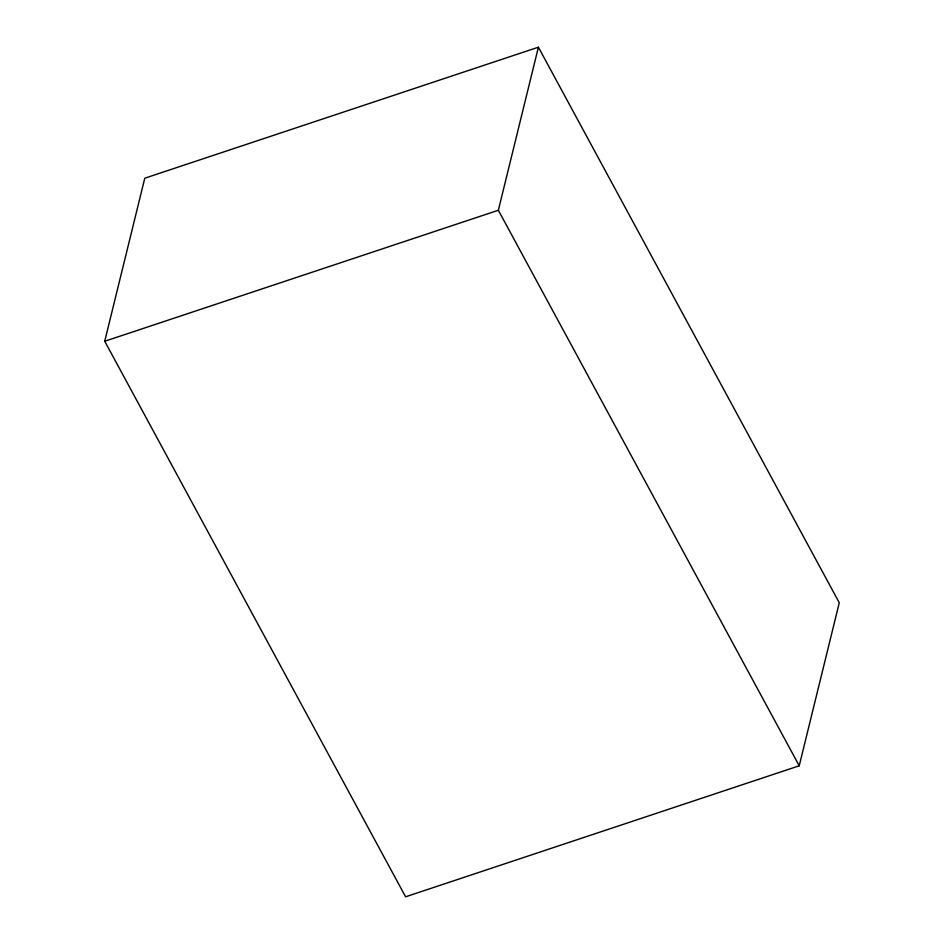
<?xml version="1.0" encoding="UTF-8"?>
<svg xmlns="http://www.w3.org/2000/svg" width="944" height="944" viewBox="0 0 944 944"><rect width="100%" height="100%" fill="white"/><g stroke="black" fill="none" stroke-linecap="round" stroke-linejoin="round"><path stroke-width="1.42" d="M104.725 341.256L144.774 178.204L538.399 47.2L839.275 602.744L799.226 765.796L405.601 896.8L104.725 341.256L498.349 210.252L538.399 47.2M498.349 210.252L799.226 765.796"/></g></svg>
